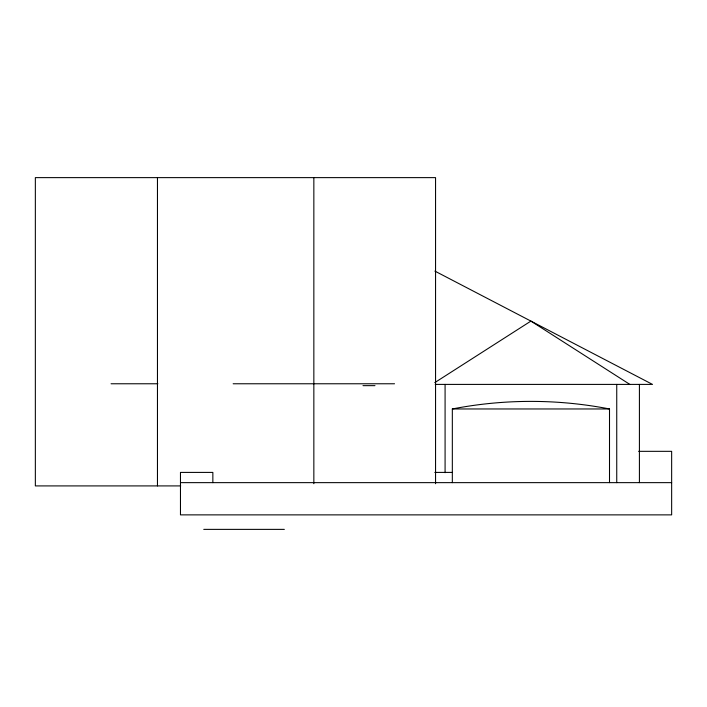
<?xml version="1.0" encoding="UTF-8"?>
<svg xmlns="http://www.w3.org/2000/svg" width="707" height="707" viewBox="0 0 707 707"><rect width="100%" height="100%" fill="white"/><g stroke="black" fill="none" stroke-linecap="round" stroke-linejoin="round"><path stroke-width="1.06" d="M434.761 382.628L530.913 321.093L629.84 384.405M111.052 383.768L157.882 383.768M233.151 383.768L394.533 383.768M435.176 384.405L652.508 384.405L434.885 271.099M362.991 385.651L374.975 385.651M452.33 482.642L452.33 408.964L609.505 408.964L609.505 482.642M638.633 451.331L671.65 451.331L671.65 514.873L180.471 514.873L180.471 472.409L212.851 472.409L212.851 482.642M434.796 472.409L452.33 472.409M180.471 482.642L671.65 482.642M180.727 485.912L35.35 485.912L35.35 177.625L435.556 177.625L435.556 483.712M203.757 529.375L284.338 529.375M639.411 384.405L639.411 482.642M616.743 384.405L616.743 482.642M445.083 384.405L445.083 472.709M313.846 177.625L313.846 483.712M157.458 177.625L157.458 485.912M452.33 408.964A411.598 411.598 0 0 1 609.505 408.964"/></g></svg>
